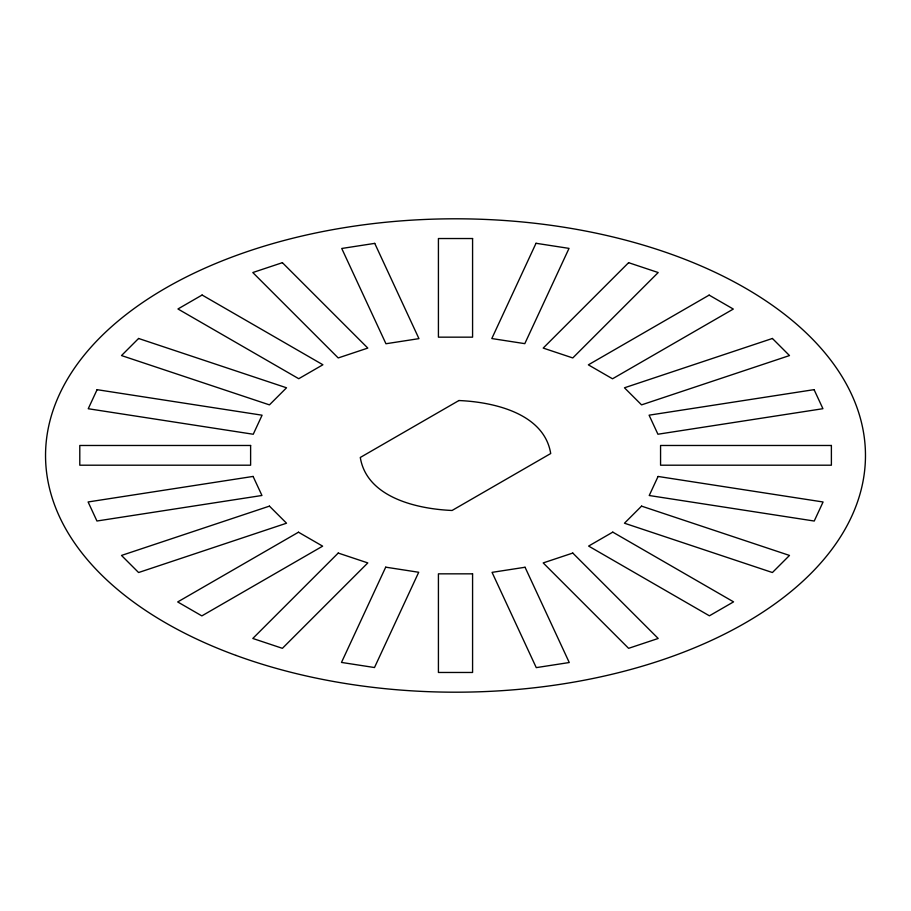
<?xml version="1.0" encoding="UTF-8"?>
<svg xmlns="http://www.w3.org/2000/svg" width="911" height="911" viewBox="0 0 911 911"><rect width="100%" height="100%" fill="white"/><g stroke="black" fill="none" stroke-linecap="round" stroke-linejoin="round"><path stroke-width="1.37" d="M97.09 389.68L88.242 408.732L253.247 434.251L262.083 415.2L97.09 389.68M385.706 567.166L341.488 662.434L374.489 667.535L418.707 572.267L385.706 567.166M536.021 243.283L491.803 338.55L524.804 343.652L569.022 248.384L536.021 243.283M658.072 476.464L649.224 495.516L814.229 521.035L823.077 501.984L658.072 476.464M138.586 338.471L121.505 355.563L269.44 404.871L286.532 387.79L138.586 338.471M338.22 553.057L252.802 638.463L282.399 648.325L367.805 562.918L338.22 553.057M628.601 262.675L543.195 348.082L572.78 357.943L658.197 272.537L628.601 262.675M641.56 506.129L624.468 523.21L772.414 572.529L789.495 555.437L641.56 506.129M202.105 295.027L177.952 308.977L298.74 378.714L322.904 364.764L202.105 295.027M458.916 400.533L360.289 457.47C366.837 497.793 417.728 509.033 452.084 510.467L550.711 453.53C544.163 413.207 493.272 401.967 458.916 400.533M298.478 532.206L177.691 601.943L201.855 615.893L322.642 546.156L298.478 532.206M709.145 295.107L588.358 364.844L612.522 378.794L733.309 309.057L709.145 295.107M612.784 532.126L588.62 546.076L709.407 615.813L733.571 601.864L612.784 532.126M282.399 262.675L252.802 272.537L338.22 357.943L367.805 348.082L282.399 262.675M269.44 506.129L121.505 555.437L138.586 572.529L286.532 523.21L269.44 506.129M772.414 338.471L624.468 387.79L641.56 404.871L789.495 355.563L772.414 338.471M572.78 553.057L543.195 562.918L628.601 648.325L658.197 638.463L572.78 553.057M374.74 243.374L341.739 248.475L385.945 343.743L418.946 338.641L374.74 243.374M253.099 476.43L88.105 501.961L96.942 521.012L261.947 495.482L253.099 476.43M814.081 389.646L649.087 415.177L657.924 434.228L822.929 408.697L814.081 389.646M525.055 567.257L492.054 572.359L536.26 667.626L569.261 662.525L525.055 567.257M472.581 238.534L438.419 238.534L438.419 337.161L472.581 337.161L472.581 238.534M250.616 445.479L79.792 445.479L79.792 465.202L250.616 465.202L250.616 445.479M831.39 445.479L660.566 445.479L660.566 465.202L831.39 465.202L831.39 445.479M472.581 573.839L438.419 573.839L438.419 672.466L472.581 672.466L472.581 573.839M235.995 655.408A409.973 236.701 0 0 0 865.12 465.293A409.973 236.701 0 0 0 265.386 245.788A409.973 236.701 0 0 0 235.995 655.408"/></g></svg>
